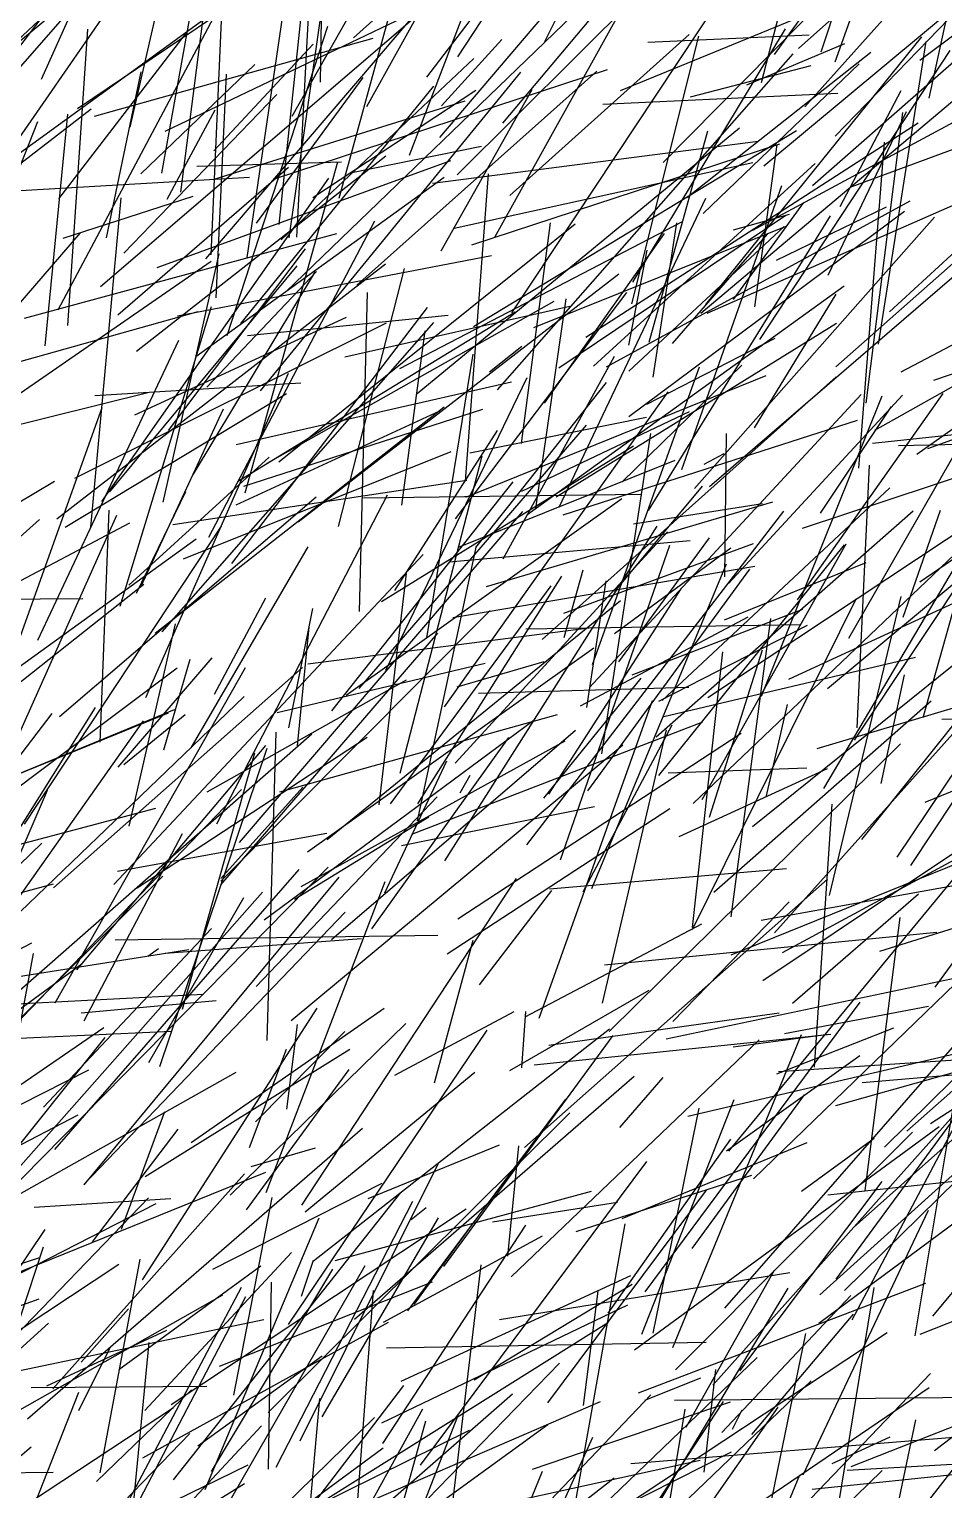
# Model space of a CAD drawing. Header units: metres. Extents: x 0 to 1019, y 0 to 619.
# Drawn here: x 885.9 to 940.1, y 298.4 to 385 of the extents above; entities that cross this region are included whole.
import ezdxf

# ---------------------------------------------------------------- set-up
doc = ezdxf.new("R2010")
doc.units = ezdxf.units.M

msp = doc.modelspace()

# ---------------------------------------------------------------- linework, layer by layer
at = {"color": 59}
for p, q in [((916.49, 384.232), (926.118, 403.671)), ((887.683, 374.916), (895.373, 384.909)), ((899.636, 363.526), (915.061, 382.423)), ((925.249, 331.594), (934.955, 351.198)), ((906.879, 301.134), (915.37, 314.073))]:
    msp.add_line(p, q, dxfattribs=at)
at = {"color": 174}
for p, q in [((932.874, 383.631), (938.787, 401.473)), ((924.902, 374.993), (935.829, 383.607)), ((924.059, 366.328), (929.694, 372.812)), ((881.351, 364.138), (895.941, 368.231)), ((915.283, 318.677), (933.255, 334.573)), ((924.184, 303.701), (942.66, 303.874))]:
    msp.add_line(p, q, dxfattribs=at)
at = {"color": 58}
for p, q in [((911.34, 383.336), (922.819, 400.827)), ((893.984, 378.919), (909.861, 386.51)), ((902.448, 347.354), (919.261, 349.507)), ((902.091, 315.25), (914.815, 334.618)), ((933.276, 315.875), (952.268, 317.932))]:
    msp.add_line(p, q, dxfattribs=at)
at = {"color": 55}
for p, q in [((905.933, 380.381), (916.401, 399.171)), ((905.345, 369.786), (919.583, 382.476)), ((921.758, 355.652), (929.403, 356.842)), ((923.092, 343.018), (938.34, 356.418))]:
    msp.add_line(p, q, dxfattribs=at)
at = {"color": 185}
msp.add_line((929.34, 381.812), (933.934, 399.543), dxfattribs=at)
at = {"color": 73}
for p, q in [((931.54, 383.823), (949.467, 399.861)), ((938.931, 344.173), (943.761, 361.381)), ((916.426, 339.389), (922.207, 346.5))]:
    msp.add_line(p, q, dxfattribs=at)
at = {"color": 175}
for p, q in [((901.508, 379.808), (912.278, 398.817)), ((927.674, 373.07), (931.007, 374.001)), ((895.066, 353.567), (910.946, 359.925)), ((934.853, 342.814), (946.013, 359.616)), ((910.709, 330.156), (923.894, 338.762))]:
    msp.add_line(p, q, dxfattribs=at)
at = {"color": 250}
for p, q in [((914.004, 379.397), (930.223, 398.724)), ((890.223, 356.963), (903.684, 376.13))]:
    msp.add_line(p, q, dxfattribs=at)
at = {"color": 66}
for p, q in [((909.504, 382.124), (921.603, 398.083)), ((924.863, 302.09), (930.103, 311.396))]:
    msp.add_line(p, q, dxfattribs=at)
at = {"color": 184}
for p, q in [((886.649, 381.996), (893.391, 397.032)), ((884.628, 290.561), (895.446, 301.712))]:
    msp.add_line(p, q, dxfattribs=at)
at = {"color": 71}
for p, q in [((933.706, 383.027), (938.547, 396.62)), ((891.849, 337.722), (894.6, 349.72)), ((931.701, 316.094), (936.027, 319.23)), ((904.896, 291.144), (906.334, 310.205)), ((879.195, 299.637), (897.398, 309.948))]:
    msp.add_line(p, q, dxfattribs=at)
at = {"color": 156}
for p, q in [((939.288, 380.87), (942.857, 397.368)), ((888.777, 380.272), (903.161, 389.957)), ((924.614, 358.857), (930.538, 375.705))]:
    msp.add_line(p, q, dxfattribs=at)
at = {"color": 123}
for p, q in [((908.46, 377.501), (915.419, 395.705)), ((934.816, 313.943), (942.298, 320.603))]:
    msp.add_line(p, q, dxfattribs=at)
at = {"color": 35}
for p, q in [((893.786, 376.424), (897.102, 394.966)), ((932.835, 356.279), (937.048, 362.606))]:
    msp.add_line(p, q, dxfattribs=at)
at = {"color": 138}
for p, q in [((903.192, 381.833), (903.384, 395.25)), ((915.108, 360.412), (916.836, 373.483)), ((935.007, 343.548), (935.74, 359.115)), ((927.649, 324.641), (933.301, 325.389)), ((913.386, 314.27), (920.791, 315.429))]:
    msp.add_line(p, q, dxfattribs=at)
at = {"color": 135}
for p, q in [((891.906, 379.158), (895.344, 394.208)), ((896.871, 377.752), (902.75, 384.072))]:
    msp.add_line(p, q, dxfattribs=at)
at = {"color": 251}
for p, q in [((904.302, 374.941), (909.585, 394.233)), ((933.247, 345.888), (951.23, 360.827)), ((916.719, 324.745), (930.386, 326.651))]:
    msp.add_line(p, q, dxfattribs=at)
at = {"color": 163}
for p, q in [((910.275, 378.547), (923.673, 394.309)), ((915.428, 356.175), (934.245, 369.758)), ((885.63, 337.833), (897.322, 355.508)), ((927.392, 318.451), (940.678, 334.535))]:
    msp.add_line(p, q, dxfattribs=at)
at = {"color": 60}
msp.add_line((923.502, 377.069), (939.737, 393.491), dxfattribs=at)
at = {"color": 196}
for p, q in [((894.907, 375.311), (897.141, 392.769)), ((898.864, 366.808), (910.76, 368.022)), ((912.553, 345.603), (925.033, 345.96))]:
    msp.add_line(p, q, dxfattribs=at)
at = {"color": 48}
for p, q in [((931.901, 380.373), (942.761, 392.484)), ((907.888, 364.848), (924.659, 373.565)), ((901.317, 343.546), (902.726, 350.634)), ((931.176, 327.226), (938.653, 333.703))]:
    msp.add_line(p, q, dxfattribs=at)
at = {"color": 160}
for p, q in [((901.333, 372.596), (904.061, 391.689)), ((922.412, 303.702), (925.75, 305.015))]:
    msp.add_line(p, q, dxfattribs=at)
at = {"color": 153}
for p, q in [((877.716, 373.929), (890.765, 391.033)), ((935.119, 358.95), (936.625, 378.263)), ((911.329, 332.229), (928.142, 343.244)), ((932.792, 309.943), (946.45, 322.261))]:
    msp.add_line(p, q, dxfattribs=at)
at = {"color": 172}
for p, q in [((885.188, 384.113), (893.285, 390.865)), ((928.914, 361.333), (933.761, 369.25)), ((938.187, 335.381), (946.907, 348.556)), ((870.762, 313.844), (889.448, 323.274)), ((908.734, 309.356), (912.31, 314.26)), ((891.232, 305.503), (899.656, 311.665))]:
    msp.add_line(p, q, dxfattribs=at)
at = {"color": 180}
msp.add_line((905.139, 384.458), (912.725, 391.23), dxfattribs=at)
at = {"color": 27}
for p, q in [((929.473, 376.866), (946.574, 391.112)), ((939.038, 339.145), (950.691, 343.886))]:
    msp.add_line(p, q, dxfattribs=at)
at = {"color": 94}
for p, q in [((938.731, 383.139), (949.389, 391.086)), ((882.296, 335.851), (893.423, 338.782))]:
    msp.add_line(p, q, dxfattribs=at)
at = {"color": 15}
for p, q in [((913.529, 372.635), (923.179, 389.997)), ((910.338, 371.818), (915.736, 381.387)), ((881.914, 374.335), (889.594, 380.252)), ((939.365, 320.096), (959.354, 333.049)), ((906.819, 302.346), (921.422, 309.337))]:
    msp.add_line(p, q, dxfattribs=at)
at = {"color": 176}
for p, q in [((930.108, 383.467), (934.622, 389.726)), ((889.814, 363.246), (902.023, 364.002)), ((890.123, 299.386), (892.505, 312.044)), ((917.847, 295.19), (936.783, 307.707))]:
    msp.add_line(p, q, dxfattribs=at)
at = {"color": 83}
for p, q in [((901.783, 372.63), (902.676, 389.341)), ((916.339, 348.78), (933.77, 364.361))]:
    msp.add_line(p, q, dxfattribs=at)
at = {"color": 148}
for p, q in [((933.711, 378.62), (943.748, 389.008)), ((900.86, 372.487), (912.289, 383.235)), ((878.311, 326.773), (886.072, 330.811)), ((913.09, 287.757), (919.332, 301.498))]:
    msp.add_line(p, q, dxfattribs=at)
at = {"color": 205}
msp.add_line((883.129, 376.008), (899.561, 387.96), dxfattribs=at)
at = {"color": 194}
for p, q in [((901.11, 369.377), (920.711, 388.272)), ((889.173, 326.182), (895.016, 337.292)), ((880.927, 294.334), (894.48, 303.263))]:
    msp.add_line(p, q, dxfattribs=at)
at = {"color": 222}
msp.add_line((879.822, 370.594), (891.667, 387.668), dxfattribs=at)
at = {"color": 241}
for p, q in [((900.742, 373.382), (902.261, 387.869)), ((923.808, 340.874), (932.022, 341.17))]:
    msp.add_line(p, q, dxfattribs=at)
at = {"color": 173}
for p, q in [((873.501, 369.133), (889.069, 386.932)), ((921.704, 369.973), (930.769, 384.996)), ((928.83, 373.054), (944.478, 381.479)), ((917.631, 348.911), (918.761, 352.926)), ((914.493, 311), (929.198, 325.047)), ((898.053, 303.999), (900.326, 315.717))]:
    msp.add_line(p, q, dxfattribs=at)
at = {"color": 64}
msp.add_line((875.705, 375.459), (887.669, 386.585), dxfattribs=at)
at = {"color": 41}
for p, q in [((887.627, 368.324), (897.334, 386.566)), ((910.546, 344.799), (923.799, 363.477)), ((908.933, 338.036), (912.438, 354.336)), ((887.313, 304.371), (898.684, 317.121))]:
    msp.add_line(p, q, dxfattribs=at)
at = {"color": 254}
for p, q in [((890.154, 369.712), (909.469, 386.27)), ((900.033, 359.234), (917.041, 368.841)), ((920.627, 349.146), (927.526, 354.225)), ((929.612, 339.437), (930.885, 344.931)), ((916.669, 303.533), (926.082, 316.141))]:
    msp.add_line(p, q, dxfattribs=at)
at = {"color": 203}
for p, q in [((896.383, 371.347), (909.49, 386.665)), ((912.611, 328.306), (916.905, 333.908))]:
    msp.add_line(p, q, dxfattribs=at)
at = {"color": 101}
for p, q in [((911.291, 376.336), (921.944, 386.938)), ((911.789, 358.173), (913.155, 376.401)), ((893.794, 349.242), (909.915, 367.586)), ((893.91, 342.238), (895.468, 347.628)), ((876.472, 337.186), (894.54, 344.638))]:
    msp.add_line(p, q, dxfattribs=at)
at = {"color": 167}
for p, q in [((914.528, 368.144), (926.833, 386.715)), ((913.676, 363.591), (931.225, 383.502)), ((925.826, 339.3), (934.357, 354.462)), ((922.922, 307.659), (925.648, 321)), ((924.247, 305.487), (938.3, 319.575)), ((896.735, 299.466), (903.931, 311.465))]:
    msp.add_line(p, q, dxfattribs=at)
at = {"color": 181}
for p, q in [((896.711, 371.588), (897.33, 385.935)), ((914.424, 375.1), (925.054, 384.646))]:
    msp.add_line(p, q, dxfattribs=at)
at = {"color": 95}
for p, q in [((898.846, 371.439), (900.964, 385.77)), ((939.55, 364.167), (952.647, 368.638)), ((887.435, 318.559), (901.933, 335.151)), ((870.456, 329.804), (887.367, 334.303)), ((913.8, 308.482), (931.024, 311.256))]:
    msp.add_line(p, q, dxfattribs=at)
at = {"color": 187}
msp.add_line((920.978, 381.323), (931.301, 385.562), dxfattribs=at)
at = {"color": 100}
for p, q in [((888.201, 367.393), (889.404, 384.966)), ((896.566, 354.846), (906.413, 373.605)), ((901.646, 333.391), (909.613, 338.281))]:
    msp.add_line(p, q, dxfattribs=at)
at = {"color": 2}
for p, q in [((897.662, 366.809), (903.626, 385.141)), ((910.495, 311.622), (920.549, 325.313)), ((914.293, 312.229), (914.95, 318.77))]:
    msp.add_line(p, q, dxfattribs=at)
at = {"color": 70}
for p, q in [((921.648, 368.684), (925.614, 384.563)), ((921.661, 346.697), (931.795, 350.592)), ((892.153, 292.111), (912.032, 301.909))]:
    msp.add_line(p, q, dxfattribs=at)
at = {"color": 204}
for p, q in [((922.591, 384.189), (932.166, 384.636)), ((894.482, 298.964), (907.953, 316.003)), ((889.562, 293.463), (898.506, 310.386))]:
    msp.add_line(p, q, dxfattribs=at)
at = {"color": 255}
for p, q in [((926.039, 368.651), (938.846, 384.51)), ((904.95, 376.443), (912.745, 378.035)), ((907.605, 351.694), (913.677, 361.17)), ((870.947, 351.12), (889.093, 351.211)), ((900.092, 302.963), (917.98, 320.725))]:
    msp.add_line(p, q, dxfattribs=at)
at = {"color": 85}
for p, q in [((932.367, 375.7), (942.711, 384.781)), ((910.81, 353.401), (925.114, 354.651)), ((888.733, 329.211), (899.94, 342.507))]:
    msp.add_line(p, q, dxfattribs=at)
at = {"color": 165}
for p, q in [((889.78, 379.807), (906.314, 384.43)), ((883.521, 325.068), (894.362, 325.57)), ((905.676, 286.08), (922.77, 304.014))]:
    msp.add_line(p, q, dxfattribs=at)
at = {"color": 121}
for p, q in [((910.359, 380.429), (913.934, 384.35)), ((906.799, 351.038), (921.758, 360.273)), ((905.736, 357.182), (922.18, 357.403)), ((899.842, 332.177), (915.858, 344.024))]:
    msp.add_line(p, q, dxfattribs=at)
at = {"color": 50}
for p, q in [((928.464, 381.659), (934.282, 384.12)), ((901.819, 342.476), (902.511, 349.516))]:
    msp.add_line(p, q, dxfattribs=at)
at = {"color": 129}
for p, q in [((929.236, 366.563), (940.528, 383.698)), ((899.072, 317.553), (902.896, 318.657))]:
    msp.add_line(p, q, dxfattribs=at)
at = {"color": 143}
for p, q in [((936.273, 366.302), (939.101, 384.229)), ((907.011, 333.76), (910.672, 341.591))]:
    msp.add_line(p, q, dxfattribs=at)
at = {"color": 136}
for p, q in [((892.532, 376.402), (899.297, 382.876)), ((873.287, 358.544), (893.029, 363.447)), ((931.481, 351.144), (940.115, 363.374)), ((906.675, 338.984), (908.288, 352.705)), ((902.149, 290.352), (909.267, 303.174))]:
    msp.add_line(p, q, dxfattribs=at)
at = {"color": 225}
for p, q in [((925.12, 380.963), (932.284, 382.807)), ((927.68, 368.949), (931.839, 374.687)), ((936.441, 340.25), (937.823, 346.686))]:
    msp.add_line(p, q, dxfattribs=at)
at = {"color": 34}
for p, q in [((925.878, 374.049), (935.128, 382.91)), ((922.915, 364.337), (924.317, 373.488)), ((924.979, 320.535), (944.869, 325.177)), ((918.173, 296.835), (921.245, 314.152))]:
    msp.add_line(p, q, dxfattribs=at)
at = {"color": 152}
for p, q in [((890.5, 372.596), (892.563, 382.446)), ((900.776, 339.758), (917.238, 344.346))]:
    msp.add_line(p, q, dxfattribs=at)
at = {"color": 227}
for p, q in [((896.994, 369.037), (897.618, 382.298)), ((930.576, 330.23), (949.362, 340.376))]:
    msp.add_line(p, q, dxfattribs=at)
at = {"color": 195}
for p, q in [((899.393, 373.471), (905.724, 382.107)), ((921.076, 358.133), (928.174, 365.056)), ((898.193, 360.341), (914.51, 364.055)), ((916.72, 339.613), (924.573, 351.795)), ((931.326, 294.527), (936.499, 299.519))]:
    msp.add_line(p, q, dxfattribs=at)
at = {"color": 117}
for p, q in [((900.515, 376.111), (920.21, 382.585)), ((922.541, 362.743), (930.151, 366.656)), ((904.703, 345.497), (921.053, 357.154)), ((937.961, 319.636), (951.15, 331.345))]:
    msp.add_line(p, q, dxfattribs=at)
at = {"color": 158}
msp.add_line((925.744, 368.127), (942.562, 382.301), dxfattribs=at)
at = {"color": 141}
for p, q in [((933.739, 364.953), (952.954, 381.919)), ((893.511, 370.841), (910.923, 377.174)), ((930.253, 323.045), (937.188, 325.772)), ((895.864, 287.736), (914.577, 304.062))]:
    msp.add_line(p, q, dxfattribs=at)
at = {"color": 119}
for p, q in [((891.529, 371.69), (900.596, 381.095)), ((897.826, 315.839), (908.243, 326.029))]:
    msp.add_line(p, q, dxfattribs=at)
at = {"color": 230}
for p, q in [((898.464, 367.524), (909.906, 381.58)), ((919.272, 334.02), (927.255, 353.282))]:
    msp.add_line(p, q, dxfattribs=at)
at = {"color": 186}
for p, q in [((902.738, 374.99), (912.41, 381.352)), ((891.304, 350.757), (896.723, 368.529)), ((891.144, 335.054), (903.574, 337.305))]:
    msp.add_line(p, q, dxfattribs=at)
at = {"color": 102}
for p, q in [((919.923, 380.528), (933.867, 381.175)), ((879.341, 327.858), (895.375, 330.417)), ((918.347, 313.698), (928.758, 317.032))]:
    msp.add_line(p, q, dxfattribs=at)
at = {"color": 79}
for p, q in [((934.011, 374.447), (937.61, 381.334)), ((885.82, 302.589), (905.676, 319.812))]:
    msp.add_line(p, q, dxfattribs=at)
at = {"color": 212}
for p, q in [((894.1, 374.892), (896.945, 380.19)), ((924.46, 337.118), (933.261, 341.147)), ((882.525, 317.337), (888.82, 320.608))]:
    msp.add_line(p, q, dxfattribs=at)
at = {"color": 183}
for p, q in [((896.89, 376.084), (911.758, 380.727)), ((928.95, 368.501), (930.261, 378.137))]:
    msp.add_line(p, q, dxfattribs=at)
at = {"color": 246}
for p, q in [((936.933, 368.21), (950.697, 380.889)), ((894.44, 355.601), (911.858, 358.236)), ((923.549, 344.213), (938.479, 347.742)), ((884.302, 315.63), (903.639, 335.299)), ((901.194, 320.947), (901.832, 325.958)), ((931.804, 299.266), (939.231, 314.967)), ((923.314, 293.611), (939.289, 304.442))]:
    msp.add_line(p, q, dxfattribs=at)
at = {"color": 72}
for p, q in [((881.472, 367.001), (886.437, 379.488)), ((887.933, 372.577), (895.648, 375.078))]:
    msp.add_line(p, q, dxfattribs=at)
at = {"color": 5}
for p, q in [((886.873, 366.204), (888.205, 379.927)), ((917.338, 356.626), (926.044, 374.953)), ((929.325, 332.144), (946.508, 335.258)), ((896.807, 311.455), (906.849, 316.561))]:
    msp.add_line(p, q, dxfattribs=at)
at = {"color": 81}
for p, q in [((918.925, 366.719), (938.618, 379.414)), ((919.313, 347.306), (925.672, 364.952)), ((909.944, 322.505), (912.244, 330.972))]:
    msp.add_line(p, q, dxfattribs=at)
at = {"color": 57}
for p, q in [((933.285, 370.378), (937.943, 380.094)), ((909.824, 375.838), (929.131, 378.337)), ((919.862, 342), (922.767, 361.009)), ((928.804, 337.705), (941.555, 347.959)), ((889.183, 316.461), (904.305, 334.693)), ((932.733, 308.269), (946.797, 318.666))]:
    msp.add_line(p, q, dxfattribs=at)
at = {"color": 88}
msp.add_line((935.549, 362.791), (937.721, 380.024), dxfattribs=at)
at = {"color": 49}
for p, q in [((908.921, 363.362), (928.038, 379.117)), ((937.629, 364.659), (954.279, 373.469))]:
    msp.add_line(p, q, dxfattribs=at)
at = {"color": 76}
msp.add_line((912.259, 367.336), (931.42, 378.953), dxfattribs=at)
at = {"color": 22}
for p, q in [((922.679, 366.423), (926.16, 378.938)), ((922.432, 310.114), (935.197, 327.287)), ((889.904, 298.867), (895.54, 304.301))]:
    msp.add_line(p, q, dxfattribs=at)
at = {"color": 253}
for p, q in [((934.663, 375.628), (942.43, 378.49)), ((895.522, 342.375), (902.452, 354.271)), ((927.61, 301.971), (928.201, 303.124))]:
    msp.add_line(p, q, dxfattribs=at)
at = {"color": 211}
for p, q in [((912.166, 372.177), (930.419, 378.17)), ((920.647, 351.628), (925.837, 357.879)), ((877.567, 325.186), (889.84, 344.75)), ((886.21, 315.13), (894.311, 315.65))]:
    msp.add_line(p, q, dxfattribs=at)
at = {"color": 69}
for p, q in [((891.175, 368.025), (901.299, 376.795)), ((883.182, 375.27), (898.98, 376.189)), ((933.742, 321.153), (953.164, 326.615))]:
    msp.add_line(p, q, dxfattribs=at)
at = {"color": 171}
for p, q in [((892.271, 365.875), (907.066, 377.463)), ((918.984, 344.763), (920.119, 352.274)), ((881.428, 303.722), (892.998, 315.685))]:
    msp.add_line(p, q, dxfattribs=at)
at = {"color": 228}
for p, q in [((895.853, 376.841), (904.442, 377.1)), ((908.017, 356.755), (909.388, 367.087))]:
    msp.add_line(p, q, dxfattribs=at)
at = {"color": 90}
for p, q in [((898.72, 357.49), (904.216, 377.101)), ((915.756, 299.596), (927.5, 303.587))]:
    msp.add_line(p, q, dxfattribs=at)
at = {"color": 134}
for p, q in [((911.125, 373.165), (928.817, 377.055)), ((923.249, 345.141), (932.067, 349.628)), ((930.342, 323.178), (949.452, 324.444)), ((926.982, 301.781), (934.629, 309.907))]:
    msp.add_line(p, q, dxfattribs=at)
at = {"color": 3}
msp.add_line((919.373, 364.998), (932.515, 377.006), dxfattribs=at)
at = {"color": 54}
msp.add_line((895.807, 365.562), (910.53, 376.197), dxfattribs=at)
at = {"color": 116}
for p, q in [((889.576, 355.447), (891.366, 374.966)), ((933.373, 333.621), (937.625, 351.333)), ((902.273, 314.859), (912.35, 323.142))]:
    msp.add_line(p, q, dxfattribs=at)
at = {"color": 242}
for p, q in [((926.125, 368.125), (941.961, 375.096)), ((910.557, 335.671), (923.154, 355.508)), ((916.41, 295.005), (927.567, 300.634))]:
    msp.add_line(p, q, dxfattribs=at)
at = {"color": 238}
for p, q in [((920.149, 364.946), (938.161, 374.798)), ((892.637, 310.83), (902.989, 326.936))]:
    msp.add_line(p, q, dxfattribs=at)
at = {"color": 151}
msp.add_line((921.464, 362.002), (937.821, 374.174), dxfattribs=at)
at = {"color": 218}
msp.add_line((930.23, 371.27), (936.753, 374.431), dxfattribs=at)
at = {"color": 159}
for p, q in [((900.725, 359.323), (918.281, 373.433)), ((917.322, 364.896), (930.789, 373.95)), ((938.555, 359.768), (953.386, 370.311)), ((891.187, 341.221), (896.764, 347.703)), ((915.137, 323.401), (915.358, 326.739)), ((898.975, 318.674), (901.165, 324.506))]:
    msp.add_line(p, q, dxfattribs=at)
at = {"color": 23}
for p, q in [((915.838, 367.277), (930.808, 373.281)), ((897.285, 334.238), (910.14, 349.157))]:
    msp.add_line(p, q, dxfattribs=at)
at = {"color": 11}
for p, q in [((921.472, 364.697), (930.686, 373.272)), ((904.623, 365.544), (917.982, 368.555)), ((914.013, 353.565), (920.621, 365.578))]:
    msp.add_line(p, q, dxfattribs=at)
at = {"color": 32}
for p, q in [((922.645, 356.433), (933.438, 373.896)), ((883.819, 346.083), (895.823, 354.751)), ((920.023, 329.503), (939.732, 331.447)), ((922.049, 304.136), (939.079, 310.636))]:
    msp.add_line(p, q, dxfattribs=at)
at = {"color": 107}
for p, q in [((925.368, 357.737), (939.6, 373.818)), ((868.16, 285.814), (886.035, 300.935))]:
    msp.add_line(p, q, dxfattribs=at)
at = {"color": 26}
for p, q in [((874.752, 356.444), (888.969, 372.895)), ((920.883, 347.47), (926.262, 354.808))]:
    msp.add_line(p, q, dxfattribs=at)
at = {"color": 68}
for p, q in [((885.643, 367.845), (904.168, 372.861)), ((890.122, 342.708), (890.66, 356.455)), ((905.211, 308.495), (921.783, 322.894)), ((939.496, 308.667), (950.78, 322.34))]:
    msp.add_line(p, q, dxfattribs=at)
at = {"color": 210}
for p, q in [((916.48, 362.788), (923.582, 372.851)), ((918.767, 333.824), (924.043, 343.721)), ((891.39, 313.832), (893.965, 320.812))]:
    msp.add_line(p, q, dxfattribs=at)
at = {"color": 24}
msp.add_line((893.87, 356.919), (897.188, 371.659), dxfattribs=at)
at = {"color": 179}
for p, q in [((894.177, 361.168), (902.298, 371.939)), ((882.543, 329.589), (892.704, 343.96))]:
    msp.add_line(p, q, dxfattribs=at)
at = {"color": 115}
for p, q in [((894.712, 367.969), (913.326, 371.55)), ((887, 283.768), (906.395, 302.66))]:
    msp.add_line(p, q, dxfattribs=at)
at = {"color": 42}
for p, q in [((921.467, 366.233), (922.557, 371.872)), ((934.56, 291.739), (947.447, 308.272))]:
    msp.add_line(p, q, dxfattribs=at)
at = {"color": 8}
for p, q in [((926.263, 357.866), (942.779, 372.082)), ((896.477, 339.763), (908.289, 346.397)), ((907.605, 322.965), (914.678, 326.739)), ((872.926, 295.396), (887.062, 308.267))]:
    msp.add_line(p, q, dxfattribs=at)
at = {"color": 10}
for p, q in [((880.333, 359.901), (896.698, 371.206)), ((936.635, 318.696), (944.678, 326.62))]:
    msp.add_line(p, q, dxfattribs=at)
at = {"color": 192}
for p, q in [((887.555, 355.945), (907.05, 371.053)), ((874.749, 332.159), (894.691, 347.102))]:
    msp.add_line(p, q, dxfattribs=at)
at = {"color": 105}
for p, q in [((890.682, 357.518), (901.811, 370.941)), ((937.733, 350.114), (939.953, 356.455)), ((872.342, 324.922), (887.289, 344.403)), ((902.067, 309.862), (902.779, 311.993))]:
    msp.add_line(p, q, dxfattribs=at)
at = {"color": 80}
for p, q in [((895.655, 358.585), (902.891, 370.603)), ((883.668, 344.157), (890.24, 362.536)), ((911.178, 341.462), (923.769, 355.16)), ((900.556, 299.73), (908.665, 315.486)), ((901.44, 284.756), (903.151, 303.798))]:
    msp.add_line(p, q, dxfattribs=at)
at = {"color": 96}
for p, q in [((896.456, 363.747), (902.956, 370.601)), ((905.512, 350.454), (905.975, 369.359)), ((901.457, 326.195), (921.112, 342.552))]:
    msp.add_line(p, q, dxfattribs=at)
at = {"color": 1}
for p, q in [((904.253, 355.481), (908.163, 370.777)), ((900.1, 299.605), (900.294, 310.682))]:
    msp.add_line(p, q, dxfattribs=at)
at = {"color": 221}
for p, q in [((901.86, 355.758), (920.884, 370.467)), ((930.709, 325.427), (939.231, 327.048)), ((902.783, 311.947), (920.316, 325.708)), ((868.164, 299.148), (887.342, 299.434))]:
    msp.add_line(p, q, dxfattribs=at)
at = {"color": 56}
for p, q in [((911.188, 355.946), (921.351, 369.354)), ((898.648, 357.873), (912.823, 362.451)), ((890.929, 334.262), (909.284, 353.827)), ((920.304, 325.559), (937.583, 342.594)), ((925.942, 299.425), (926.629, 305.513))]:
    msp.add_line(p, q, dxfattribs=at)
at = {"color": 130}
for p, q in [((915.954, 356.557), (917.766, 368.988)), ((894.344, 303.43), (911.824, 315.036)), ((921.658, 290.93), (930.317, 303.275))]:
    msp.add_line(p, q, dxfattribs=at)
at = {"color": 126}
for p, q in [((936.052, 361.187), (950.956, 369.585)), ((889.163, 316.47), (904.657, 332.616)), ((928.062, 305.428), (936.49, 316.664)), ((886.954, 304.544), (894.083, 307.848))]:
    msp.add_line(p, q, dxfattribs=at)
at = {"color": 249}
for p, q in [((897.934, 353.296), (909.525, 368.466)), ((917.416, 335.727), (923.904, 354.37))]:
    msp.add_line(p, q, dxfattribs=at)
at = {"color": 20}
for p, q in [((898.266, 358.159), (914.739, 368.215)), ((897.288, 334.455), (913.242, 350.501))]:
    msp.add_line(p, q, dxfattribs=at)
at = {"color": 146}
for p, q in [((888.63, 358.361), (907.109, 367.559)), ((897.038, 337.869), (907.17, 357.357)), ((892.801, 316.96), (904.92, 324.503)), ((906.012, 315.654), (913.805, 318.834))]:
    msp.add_line(p, q, dxfattribs=at)
at = {"color": 92}
for p, q in [((892.172, 362.111), (904.739, 367.893)), ((921.804, 306.669), (939.864, 319.925))]:
    msp.add_line(p, q, dxfattribs=at)
at = {"color": 243}
for p, q in [((917.168, 357.244), (933.793, 367.546)), ((875.986, 307.147), (890.426, 325.19)), ((895.912, 300.99), (903.291, 306.317))]:
    msp.add_line(p, q, dxfattribs=at)
at = {"color": 38}
for p, q in [((886.43, 348.746), (894.799, 366.532)), ((911.365, 354.262), (924.227, 359.42))]:
    msp.add_line(p, q, dxfattribs=at)
at = {"color": 128}
for p, q in [((909.49, 348.895), (912.252, 365.693)), ((901.454, 296.513), (920.26, 308.313)), ((922.202, 295.194), (932.288, 304.849))]:
    msp.add_line(p, q, dxfattribs=at)
at = {"color": 191}
for p, q in [((913.207, 364.659), (915.127, 366.167)), ((898.192, 356.773), (910.259, 362.343))]:
    msp.add_line(p, q, dxfattribs=at)
at = {"color": 150}
for p, q in [((892.824, 345.353), (901.288, 364.57)), ((884.36, 331.646), (898.657, 345.415)), ((932.475, 323.444), (933.533, 339.017)), ((921.076, 314.464), (932.052, 318.974))]:
    msp.add_line(p, q, dxfattribs=at)
at = {"color": 122}
for p, q in [((934.52, 348.864), (943.783, 365.022)), ((923.248, 340.729), (934.267, 354.397)), ((892.314, 334.059), (905.953, 343.003)), ((907.992, 336.57), (919.434, 338.878)), ((884.517, 305.278), (899.822, 308.486))]:
    msp.add_line(p, q, dxfattribs=at)
at = {"color": 40}
for p, q in [((938.733, 352.2), (956.757, 364.591)), ((932.649, 342.318), (951.45, 347.959)), ((893.672, 323.472), (900.023, 342.353)), ((882.612, 311.013), (886.18, 330.164)), ((896.352, 298.395), (903.109, 314.497)), ((904.078, 286.211), (920.6, 299.091))]:
    msp.add_line(p, q, dxfattribs=at)
at = {"color": 240}
for p, q in [((907.072, 346.97), (915.453, 364.324)), ((884.678, 316.756), (899.76, 333.804)), ((929.162, 294.636), (939.359, 305.272))]:
    msp.add_line(p, q, dxfattribs=at)
at = {"color": 28}
for p, q in [((911.801, 357.224), (929.62, 364.43)), ((880.512, 290.928), (898.901, 299.854))]:
    msp.add_line(p, q, dxfattribs=at)
at = {"color": 144}
msp.add_line((912.407, 354.232), (920.157, 364.014), dxfattribs=at)
at = {"color": 17}
for p, q in [((888.056, 355.444), (901.179, 363.363)), ((929.34, 345.433), (936.499, 363.225)), ((892.773, 303.089), (901.472, 312.448)), ((907.975, 304.813), (921.59, 311.084)), ((905.783, 289.21), (909.426, 302.477))]:
    msp.add_line(p, q, dxfattribs=at)
at = {"color": 178}
msp.add_line((919.144, 345.933), (935.249, 363.317), dxfattribs=at)
at = {"color": 235}
for p, q in [((927.404, 352.119), (937.689, 363.262)), ((902.42, 336.195), (919.404, 348.293)), ((934.267, 310.201), (952.679, 328.33))]:
    msp.add_line(p, q, dxfattribs=at)
at = {"color": 99}
msp.add_line((939.192, 360.109), (947.993, 363.268), dxfattribs=at)
at = {"color": 61}
msp.add_line((892.56, 351.946), (897.431, 362.453), dxfattribs=at)
at = {"color": 109}
msp.add_line((893.386, 349.171), (910.514, 362.588), dxfattribs=at)
at = {"color": 193}
for p, q in [((912.047, 359.86), (922.517, 361.963)), ((884.396, 327.159), (902.667, 343.191))]:
    msp.add_line(p, q, dxfattribs=at)
at = {"color": 44}
for p, q in [((915.133, 357.589), (925.075, 362.31)), ((891.835, 352.011), (900.142, 359.601))]:
    msp.add_line(p, q, dxfattribs=at)
at = {"color": 199}
for p, q in [((935.919, 360.435), (955.347, 362.467)), ((895.62, 292.565), (906.912, 300.865))]:
    msp.add_line(p, q, dxfattribs=at)
at = {"color": 97}
for p, q in [((905.485, 345.89), (918.966, 361.501)), ((926.265, 338.265), (929.393, 348.181)), ((893.009, 323.709), (898.65, 333.485)), ((891.39, 290.146), (893.032, 307.115))]:
    msp.add_line(p, q, dxfattribs=at)
at = {"color": 217}
msp.add_line((917.583, 356.178), (935.037, 361.789), dxfattribs=at)
at = {"color": 201}
for p, q in [((927.174, 352.509), (927.266, 360.994)), ((915.434, 336.617), (930.66, 356.393))]:
    msp.add_line(p, q, dxfattribs=at)
at = {"color": 46}
msp.add_line((937.452, 360.286), (950.682, 360.601), dxfattribs=at)
at = {"color": 91}
for p, q in [((907.921, 340.868), (912.783, 359.68)), ((882.601, 337.123), (891.116, 356.152))]:
    msp.add_line(p, q, dxfattribs=at)
at = {"color": 84}
msp.add_line((925.933, 359.183), (927.124, 359.811), dxfattribs=at)
at = {"color": 14}
for p, q in [((931.766, 355.396), (945.996, 360.094)), ((908.562, 314.406), (909.45, 315.113)), ((934.423, 299.542), (953.924, 300.644))]:
    msp.add_line(p, q, dxfattribs=at)
at = {"color": 168}
for p, q in [((875.309, 350.965), (887.409, 358.166)), ((903.287, 302.712), (910.189, 314.513))]:
    msp.add_line(p, q, dxfattribs=at)
at = {"color": 6}
for p, q in [((903.861, 344.551), (914.611, 358.125)), ((923.444, 345.162), (936.956, 357.784)), ((916.151, 326.34), (922.872, 345.176)), ((891.011, 330.976), (910.144, 331.262))]:
    msp.add_line(p, q, dxfattribs=at)
at = {"color": 224}
for p, q in [((926.15, 345.353), (944.676, 357.63)), ((915.358, 349.414), (931.658, 349.681)), ((919.903, 327.233), (923.696, 343.426)), ((886.756, 321.065), (896.728, 331.66))]:
    msp.add_line(p, q, dxfattribs=at)
at = {"color": 209}
msp.add_line((887.713, 344.232), (902.931, 357.246), dxfattribs=at)
at = {"color": 43}
for p, q in [((892.278, 351.539), (895.198, 357.557)), ((938.756, 307.61), (957.364, 314.963))]:
    msp.add_line(p, q, dxfattribs=at)
at = {"color": 220}
msp.add_line((913.039, 351.929), (930.008, 356.94), dxfattribs=at)
at = {"color": 51}
for p, q in [((925.282, 339.066), (944.023, 356.927)), ((907.096, 306.802), (926.063, 307.135))]:
    msp.add_line(p, q, dxfattribs=at)
at = {"color": 29}
for p, q in [((933.025, 339.95), (943.412, 357.49)), ((897.277, 334.612), (902.146, 340.031)), ((921.6, 299.949), (940.739, 301.498))]:
    msp.add_line(p, q, dxfattribs=at)
at = {"color": 21}
for p, q in [((882.392, 352.216), (886.527, 355.9)), ((887.35, 334.069), (902.13, 347.125))]:
    msp.add_line(p, q, dxfattribs=at)
at = {"color": 208}
for p, q in [((898.39, 336.761), (915.186, 356.377)), ((874.48, 318.952), (889.056, 329.577)), ((889.674, 313.086), (894.757, 319.761))]:
    msp.add_line(p, q, dxfattribs=at)
at = {"color": 45}
for p, q in [((935.285, 336.94), (950.691, 356.197)), ((906.232, 331.643), (914.355, 342.969))]:
    msp.add_line(p, q, dxfattribs=at)
at = {"color": 231}
for p, q in [((881.682, 350.318), (891.877, 355.699)), ((911.03, 350.083), (928.953, 353.128)), ((925.245, 331.714), (927.038, 348.056)), ((866.573, 305.743), (886.553, 312.156)), ((912.304, 304.894), (921.668, 310.571))]:
    msp.add_line(p, q, dxfattribs=at)
at = {"color": 111}
for p, q in [((930.957, 346.438), (950.62, 355.522)), ((878.139, 306.697), (886.502, 309.708))]:
    msp.add_line(p, q, dxfattribs=at)
at = {"color": 189}
for p, q in [((917.615, 350.349), (928.869, 354.469)), ((882.57, 288.17), (888.851, 304.168))]:
    msp.add_line(p, q, dxfattribs=at)
at = {"color": 31}
for p, q in [((927.148, 349.963), (935.54, 353.357)), ((881.866, 305.57), (891.231, 311.749))]:
    msp.add_line(p, q, dxfattribs=at)
at = {"color": 18}
for p, q in [((908.957, 339.053), (917.505, 352.54)), ((927.272, 318.483), (935.167, 324.13))]:
    msp.add_line(p, q, dxfattribs=at)
at = {"color": 12}
msp.add_line((919.037, 339.818), (928.642, 352.948), dxfattribs=at)
at = {"color": 219}
msp.add_line((873.93, 337.259), (892.718, 352.06), dxfattribs=at)
at = {"color": 164}
for p, q in [((907.342, 339.045), (916.868, 351.959)), ((889, 305.943), (891.808, 309.113))]:
    msp.add_line(p, q, dxfattribs=at)
at = {"color": 247}
msp.add_line((896.897, 345.553), (899.958, 351.258), dxfattribs=at)
at = {"color": 206}
for p, q in [((903.588, 336.924), (920.977, 351.1)), ((933.539, 295.292), (936.028, 310.381)), ((888.87, 303.081), (890.691, 306.772))]:
    msp.add_line(p, q, dxfattribs=at)
at = {"color": 75}
for p, q in [((918.603, 344.852), (928.547, 350.136)), ((874.829, 325.312), (886.675, 336.723))]:
    msp.add_line(p, q, dxfattribs=at)
at = {"color": 190}
for p, q in [((927.534, 332.343), (929.885, 350.031)), ((888.489, 290.19), (898.765, 309.832))]:
    msp.add_line(p, q, dxfattribs=at)
at = {"color": 4}
for p, q in [((930.112, 331.399), (946.094, 349.259)), ((900.532, 288.568), (917.353, 305.879))]:
    msp.add_line(p, q, dxfattribs=at)
at = {"color": 182}
msp.add_line((900.628, 344.466), (912.952, 347.39), dxfattribs=at)
at = {"color": 149}
for p, q in [((911.295, 345.98), (916.445, 347.482)), ((879.533, 312.646), (898.19, 323.146))]:
    msp.add_line(p, q, dxfattribs=at)
at = {"color": 36}
for p, q in [((887.466, 327.246), (898.74, 347.136)), ((898.797, 314.98), (904.884, 323.29))]:
    msp.add_line(p, q, dxfattribs=at)
at = {"color": 198}
msp.add_line((926.515, 333.818), (939.399, 345.142), dxfattribs=at)
at = {"color": 137}
for p, q in [((884.245, 340.395), (894.186, 344.439)), ((939.634, 328.175), (947.789, 339.395)), ((928.863, 316.819), (947.478, 334.822))]:
    msp.add_line(p, q, dxfattribs=at)
at = {"color": 188}
for p, q in [((891.536, 341.368), (895.17, 344.334)), ((915.325, 326.427), (925.804, 331.941))]:
    msp.add_line(p, q, dxfattribs=at)
at = {"color": 16}
for p, q in [((908.613, 337.252), (925.869, 343.913)), ((881.382, 326.833), (887.004, 339.861)), ((888.99, 326.647), (897.013, 327.396)), ((918.778, 303.379), (919.655, 310.147))]:
    msp.add_line(p, q, dxfattribs=at)
at = {"color": 112}
for p, q in [((940.03, 344.055), (949.739, 344.312)), ((880.543, 309.358), (899.946, 317.22))]:
    msp.add_line(p, q, dxfattribs=at)
at = {"color": 113}
for p, q in [((900.021, 325.011), (900.566, 343.293)), ((928.166, 289.1), (931.971, 307.648))]:
    msp.add_line(p, q, dxfattribs=at)
at = {"color": 13}
for p, q in [((903.841, 330.996), (918.314, 343.403)), ((923.825, 297.212), (924.817, 303.156))]:
    msp.add_line(p, q, dxfattribs=at)
at = {"color": 87}
for p, q in [((895.005, 326.877), (899.298, 342.071)), ((904.059, 311.971), (919.264, 316.093))]:
    msp.add_line(p, q, dxfattribs=at)
at = {"color": 140}
msp.add_line((902.041, 334.151), (917.689, 342.784), dxfattribs=at)
at = {"color": 133}
msp.add_line((937.383, 335.885), (941.059, 341.353), dxfattribs=at)
at = {"color": 233}
msp.add_line((911.469, 339.698), (912.059, 340.746), dxfattribs=at)
at = {"color": 139}
for p, q in [((879.676, 320.338), (898.501, 339.895)), ((883.889, 321.361), (890.338, 325.782)), ((910.662, 294.447), (912.721, 311.725))]:
    msp.add_line(p, q, dxfattribs=at)
at = {"color": 252}
for p, q in [((899.371, 328.209), (910.108, 339.461)), ((907.721, 293.486), (911.299, 302.648))]:
    msp.add_line(p, q, dxfattribs=at)
at = {"color": 237}
for p, q in [((929.408, 328.578), (944.961, 338.964)), ((890.65, 292.491), (899.685, 302.168))]:
    msp.add_line(p, q, dxfattribs=at)
at = {"color": 120}
for p, q in [((927.548, 330.085), (944.047, 336.769)), ((895.52, 318.972), (906.971, 326.923))]:
    msp.add_line(p, q, dxfattribs=at)
at = {"color": 215}
for p, q in [((916.761, 334.004), (930.815, 335.217)), ((893.983, 330.195), (905.616, 331.055)), ((910.635, 285.388), (916.353, 299.491))]:
    msp.add_line(p, q, dxfattribs=at)
at = {"color": 207}
for p, q in [((936.362, 330.309), (952.819, 335.448)), ((914.413, 323.239), (922.674, 327.994))]:
    msp.add_line(p, q, dxfattribs=at)
at = {"color": 118}
msp.add_line((876.462, 317.433), (893.847, 334.75), dxfattribs=at)
at = {"color": 63}
for p, q in [((899.971, 316.003), (907.029, 334.438)), ((883.973, 304.324), (886.774, 312.786))]:
    msp.add_line(p, q, dxfattribs=at)
at = {"color": 132}
msp.add_line((924.072, 326.145), (930.97, 333.244), dxfattribs=at)
at = {"color": 223}
msp.add_line((935.49, 316.116), (937.552, 332.305), dxfattribs=at)
at = {"color": 244}
msp.add_line((892.943, 330.025), (893.581, 330.473), dxfattribs=at)
at = {"color": 39}
for p, q in [((933.774, 310.875), (948.129, 330.415)), ((908.365, 308.989), (917.738, 321.537))]:
    msp.add_line(p, q, dxfattribs=at)
at = {"color": 52}
msp.add_line((923.681, 325.12), (941.331, 328.82), dxfattribs=at)
at = {"color": 169}
for p, q in [((882.162, 327.03), (896.247, 327.756)), ((934.713, 308.463), (943.493, 325.072)), ((935.3, 322.53), (952.973, 324.019))]:
    msp.add_line(p, q, dxfattribs=at)
at = {"color": 166}
msp.add_line((901.283, 308.179), (913.067, 325.63), dxfattribs=at)
at = {"color": 65}
msp.add_line((927.173, 309.156), (942.035, 326.154), dxfattribs=at)
at = {"color": 78}
msp.add_line((899.331, 320.19), (904.641, 325.555), dxfattribs=at)
at = {"color": 170}
msp.add_line((915.864, 323.58), (933.449, 325.394), dxfattribs=at)
at = {"color": 25}
for p, q in [((924.078, 306.818), (931.705, 325.368)), ((920.942, 319.85), (923.501, 322.823)), ((886.044, 304.439), (896.448, 304.53))]:
    msp.add_line(p, q, dxfattribs=at)
at = {"color": 53}
msp.add_line((938.459, 307.5), (941.044, 323.048), dxfattribs=at)
at = {"color": 202}
msp.add_line((926.459, 304.577), (942.439, 322.495), dxfattribs=at)
at = {"color": 147}
for p, q in [((922.24, 307.607), (927.724, 321.51)), ((928.76, 301.669), (934.789, 308.797))]:
    msp.add_line(p, q, dxfattribs=at)
at = {"color": 145}
for p, q in [((925.221, 312.677), (931.894, 321.796)), ((915.922, 286.644), (927.09, 303.621))]:
    msp.add_line(p, q, dxfattribs=at)
at = {"color": 125}
msp.add_line((920.252, 308.856), (927.525, 319.173), dxfattribs=at)
at = {"color": 248}
msp.add_line((909.118, 299.844), (922.534, 317.834), dxfattribs=at)
at = {"color": 86}
msp.add_line((901.985, 301.293), (910.171, 317.696), dxfattribs=at)
at = {"color": 77}
msp.add_line((879.321, 308.125), (893.437, 315.353), dxfattribs=at)
at = {"color": 19}
msp.add_line((879.434, 302.777), (886.872, 313.82), dxfattribs=at)
at = {"color": 142}
msp.add_line((906.93, 308.327), (916.362, 313.43), dxfattribs=at)
at = {"color": 234}
msp.add_line((895.452, 293.61), (905.839, 311.67), dxfattribs=at)
at = {"color": 124}
msp.add_line((897.208, 305.713), (909.834, 310.714), dxfattribs=at)
at = {"color": 232}
for p, q in [((919.227, 290.909), (930.91, 310.325)), ((909.428, 287.358), (929.083, 306.216))]:
    msp.add_line(p, q, dxfattribs=at)
at = {"color": 157}
msp.add_line((939.589, 300.718), (951.743, 309.971), dxfattribs=at)
at = {"color": 108}
msp.add_line((892.652, 300.273), (907.223, 308.325), dxfattribs=at)
at = {"color": 74}
msp.add_line((934.65, 299.758), (954.573, 307.622), dxfattribs=at)
at = {"color": 226}
msp.add_line((896.066, 288.781), (908.132, 304.555), dxfattribs=at)
at = {"color": 245}
msp.add_line((900.081, 295.106), (919.792, 303.611), dxfattribs=at)
at = {"color": 62}
msp.add_line((902.969, 292.325), (916.665, 302.253), dxfattribs=at)
at = {"color": 30}
msp.add_line((934.521, 283.669), (938.496, 302.526), dxfattribs=at)
at = {"color": 197}
msp.add_line((933.536, 299.933), (936.976, 301.512), dxfattribs=at)
at = {"color": 98}
msp.add_line((914.382, 297.643), (925.707, 300.133), dxfattribs=at)
at = {"color": 106}
msp.add_line((891.285, 294.178), (898.677, 298.75), dxfattribs=at)
at = {"color": 213}
msp.add_line((925.796, 285.202), (931.618, 299.261), dxfattribs=at)
at = {"color": 67}
msp.add_line((932.334, 298.425), (941.848, 299.409), dxfattribs=at)

doc.saveas('drawing.dxf')
